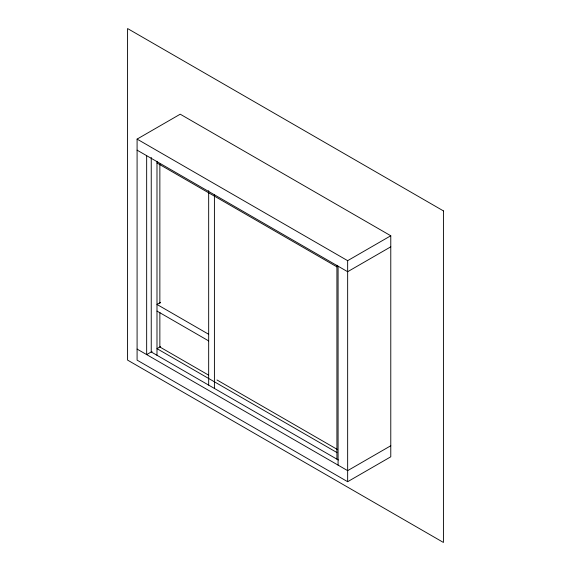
<?xml version="1.0" encoding="UTF-8"?>
<svg xmlns="http://www.w3.org/2000/svg" width="571" height="571" viewBox="0 0 571 571"><rect width="100%" height="100%" fill="white"/><g stroke="black" fill="none" stroke-linecap="round" stroke-linejoin="round"><path stroke-width="0.86" d="M137.09 139.103L180.222 114.2L390.778 235.766L390.778 456.8L347.653 481.703L137.09 360.137L137.09 139.103L347.653 260.669L390.778 235.766M160.572 302.366L156.989 304.443L208.672 334.278M152.05 351.493L146.661 354.605L146.661 155.676M160.572 346.576L156.989 348.645L336.919 452.532M390.778 246.815L347.653 271.717L137.09 150.152M390.778 445.751L347.653 470.647L137.09 349.081M156.989 162.978L336.919 266.864M156.989 311.074L208.672 340.908M208.508 375.076L159.859 346.99L159.859 312.344M217.001 379.979L337.475 449.534M338.353 459.99L151.244 351.964L151.244 157.496M347.653 260.669L347.653 481.703M338.082 266.193L338.082 465.122M336.919 265.208L336.919 459.163M214.41 194.854L214.41 388.43M208.672 190.65L208.672 385.118M159.859 163.984L159.859 303.458M156.989 161.322L156.989 355.276M443.424 210.899L127.576 28.55L127.576 360.101L443.424 542.45L443.424 210.899"/></g></svg>
